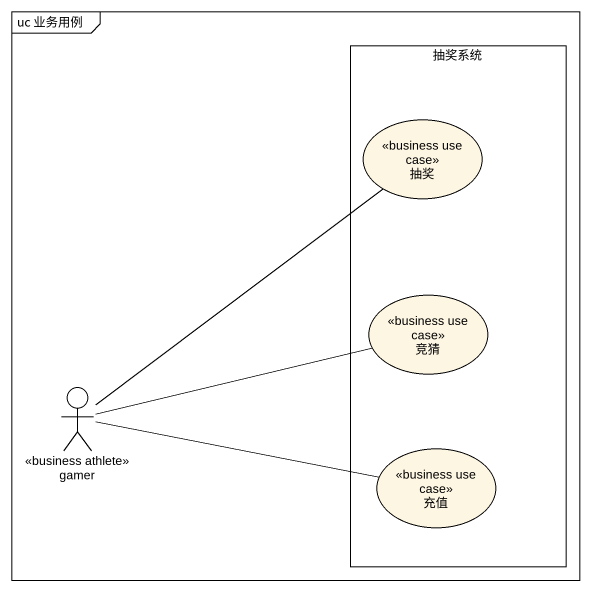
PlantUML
@startuml
mainframe uc 业务用例
rectangle 抽奖系统 {
  usecase 抽奖 <<business use case>>
  usecase 竞猜 <<business use case>>
  usecase 充值 <<business use case>>
}
actor gamer <<business athlete>>
gamer -up- 抽奖
gamer -right- 竞猜
gamer -right- 充值
@enduml
